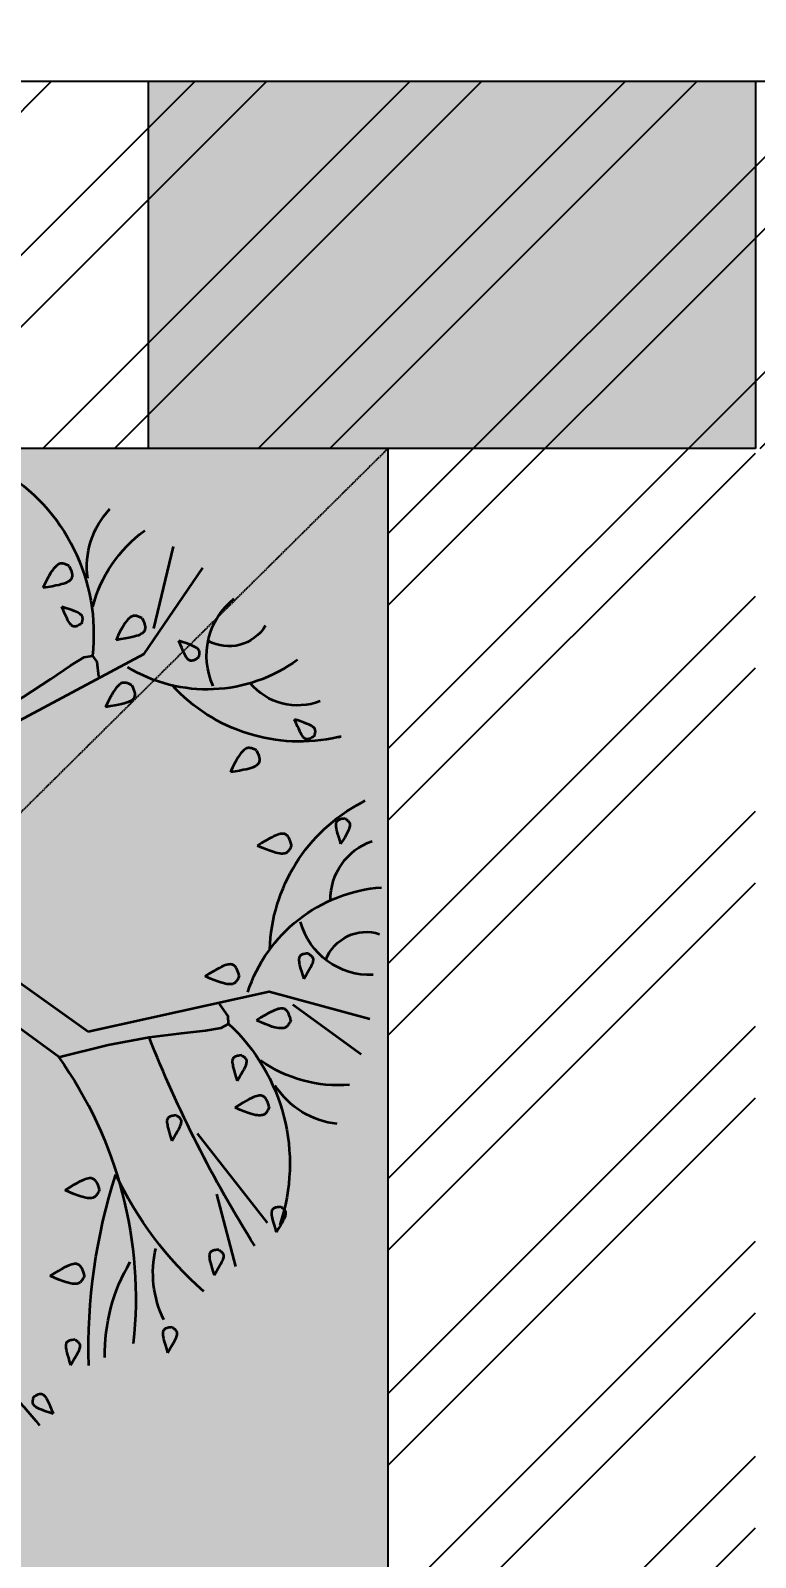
# Model space of a CAD drawing. Header units: millimetres. Extents: x -176651 to 424033, y -469666 to 486614.
# Drawn here: x 170284 to 170738, y 96050 to 97007 of the extents above; entities that cross this region are included whole.
import ezdxf
from ezdxf import colors
from ezdxf.entities.mleader import LeaderData, LeaderLine
from ezdxf.math import Vec2, Vec3

# ---------------------------------------------------------------- set-up
doc = ezdxf.new("R2010")
doc.units = ezdxf.units.MM
doc.linetypes.add('1625_East Villa$0$DASHED', pattern=[0.75, 0.5, -0.25])
for name, color, linetype in [('1625_East Villa$0$ad-Elevation 10', 8, 'Continuous'), ('1625_East Villa$0$ad-Furniture', 8, 'Continuous'), ('1625_East Villa$0$ad-Wall', 8, 'Continuous'), ('1625_East Villa$0$ad-Wall hatch', 8, 'Continuous'), ('1625E_Columns$0$ad-Column', 8, 'Continuous'), ('1625E_Columns$0$ad-Column Hatch', 8, 'Continuous'), ('ad-Plinth', 8, 'Continuous'), ('Site Levels$0$ad-Lvl-Entance road', 4, 'Continuous')]:
    doc.layers.add(name, color=color, linetype=linetype)
doc.layers.add('1625_East Villa$0$ad-Landscape', color=8, linetype='Continuous', lineweight=35)
doc.styles.add('Site Levels$0$Standard', font='arial.ttf')

# ---------------------------------------------------------------- blocks, each defined once
blk = doc.blocks.new('A$C92fa9908')
at = {"layer": 'ad-Plinth', "ltscale": 5}
blk.add_lwpolyline([(0, 13620), (12120, 13620), (12120, 0), (0, 0), (0, 4745), (2830, 4745), (2830, 8645), (0, 8645)], close=True, dxfattribs=at)
blk = doc.blocks.new('zw$C194')
at = {"layer": 'ad-Plinth', "ltscale": 5}
blk.add_blockref('A$C92fa9908', (-28341.23, -345403.88), dxfattribs=at)
blk = doc.blocks.new('1625_East Villa$0$A$C279134A6')
at = {"layer": '1625_East Villa$0$ad-Landscape', "linetype": 'Continuous'}
for p, q in [((185.4, 683.3), (169.6, 750.2)), ((72.2, 376.9), (16.7, 336.4)), ((150.2, 271.7), (93.3, 199)), ((134.4, 222.4), (119.1, 163.4))]:
    blk.add_line(p, q, dxfattribs=at)
for points in [[(254.4, 734.2), (253.5, 732.3), (252.9, 730.7), (252.5, 729.4), (252.2, 728.3), (252.1, 727.4), (252, 726.6), (252.1, 725.8), (252.2, 725.2), (252.4, 724.6), (252.6, 724), (252.9, 723.4), (253.3, 722.9), (253.9, 722.3), (254.5, 721.8), (255.4, 721.3), (256.3, 720.8), (257.5, 720.3), (259, 719.8), (260.7, 719.3), (262.8, 718.7), (265.3, 718.2), (268.2, 717.6), (271.7, 717), (275.8, 716.4)], [(254.4, 734.2), (255, 734.5), (255.7, 734.8), (256.4, 735.1), (257.1, 735.4), (257.7, 735.7), (258.4, 735.9), (259.1, 736.1), (259.7, 736.2), (260.3, 736.2), (261, 736.2), (261.6, 736.2), (262.3, 736), (263, 735.7), (263.7, 735.2), (264.5, 734.7), (265.3, 733.9), (266.2, 733), (267.2, 731.9), (268.3, 730.4), (269.5, 728.6), (270.8, 726.3), (272.3, 723.6), (273.9, 720.3), (275.8, 716.4)], [(326.6, 591.6), (193.3, 662.6), (145.5, 732.7)], [(244, 687.6), (243.9, 688.2), (243.8, 688.7), (243.7, 689.2), (243.6, 689.7), (243.5, 690.2), (243.4, 690.7), (243.4, 691.2), (243.4, 691.6), (243.5, 692.1), (243.6, 692.5), (243.7, 693), (243.9, 693.4), (244.2, 693.8), (244.7, 694.3), (245.2, 694.7), (245.8, 695.2), (246.6, 695.7), (247.5, 696.2), (248.7, 696.8), (250.2, 697.5), (252.1, 698.2), (254.3, 699), (257.1, 699.9), (260.3, 700.9)], [(244, 687.6), (245.2, 686.8), (246.2, 686.2), (247.1, 685.7), (247.8, 685.3), (248.5, 685.1), (249, 684.9), (249.5, 684.8), (250, 684.8), (250.4, 684.9), (250.9, 684.9), (251.3, 685.1), (251.8, 685.3), (252.2, 685.6), (252.7, 686), (253.2, 686.5), (253.7, 687.1), (254.2, 687.8), (254.8, 688.8), (255.4, 689.9), (256.1, 691.4), (256.9, 693.1), (257.9, 695.3), (259, 697.9), (260.3, 700.9)], [(194.9, 691.6), (194.1, 689.8), (193.5, 688.2), (193.1, 686.9), (192.8, 685.8), (192.6, 684.8), (192.6, 684), (192.6, 683.3), (192.8, 682.7), (192.9, 682), (193.2, 681.4), (193.5, 680.9), (193.9, 680.3), (194.4, 679.8), (195.1, 679.3), (195.9, 678.8), (196.9, 678.2), (198.1, 677.7), (199.5, 677.2), (201.2, 676.7), (203.3, 676.2), (205.8, 675.6), (208.8, 675.1), (212.3, 674.5), (216.3, 673.9)], [(194.9, 691.6), (195.6, 692), (196.3, 692.3), (197, 692.6), (197.6, 692.9), (198.3, 693.1), (199, 693.3), (199.6, 693.5), (200.2, 693.6), (200.9, 693.7), (201.5, 693.7), (202.1, 693.6), (202.8, 693.4), (203.5, 693.1), (204.2, 692.7), (205, 692.1), (205.8, 691.4), (206.8, 690.5), (207.7, 689.3), (208.8, 687.9), (210, 686), (211.4, 683.8), (212.8, 681.1), (214.5, 677.8), (216.3, 673.9)], [(148.9, 659.8), (148.8, 660.3), (148.7, 660.9), (148.5, 661.4), (148.4, 661.9), (148.4, 662.4), (148.3, 662.9), (148.3, 663.3), (148.3, 663.8), (148.3, 664.3), (148.4, 664.7), (148.6, 665.1), (148.8, 665.6), (149.1, 666), (149.5, 666.5), (150, 666.9), (150.7, 667.4), (151.4, 667.9), (152.4, 668.4), (153.6, 669), (155.1, 669.7), (156.9, 670.4), (159.2, 671.2), (161.9, 672.1), (165.2, 673.1)], [(148.9, 659.8), (150.1, 659), (151.1, 658.3), (152, 657.8), (152.7, 657.5), (153.3, 657.2), (153.9, 657.1), (154.4, 657), (154.9, 657), (155.3, 657), (155.8, 657.1), (156.2, 657.3), (156.6, 657.5), (157.1, 657.8), (157.5, 658.1), (158, 658.6), (158.5, 659.3), (159.1, 660), (159.6, 660.9), (160.3, 662.1), (161, 663.5), (161.8, 665.3), (162.8, 667.5), (163.9, 670.1), (165.2, 673.1)], [(358.2, 591.7), (321, 610.4), (291.7, 627.5), (269.5, 642), (253.4, 653.1), (242.3, 659.8), (235.5, 661.1), (231.8, 656.2), (230.5, 644.1)], [(203.4, 637.1), (202.6, 635.2), (202, 633.7), (201.5, 632.3), (201.2, 631.2), (201.1, 630.3), (201.1, 629.5), (201.1, 628.7), (201.2, 628.1), (201.4, 627.5), (201.6, 626.9), (201.9, 626.3), (202.4, 625.8), (202.9, 625.2), (203.5, 624.7), (204.4, 624.2), (205.4, 623.7), (206.5, 623.2), (208, 622.7), (209.7, 622.2), (211.8, 621.6), (214.3, 621.1), (217.2, 620.5), (220.7, 619.9), (224.8, 619.3)], [(203.4, 637.1), (204.1, 637.4), (204.7, 637.7), (205.4, 638.1), (206.1, 638.3), (206.8, 638.6), (207.4, 638.8), (208.1, 639), (208.7, 639.1), (209.3, 639.1), (210, 639.1), (210.6, 639.1), (211.3, 638.9), (212, 638.6), (212.7, 638.1), (213.5, 637.6), (214.3, 636.8), (215.2, 635.9), (216.2, 634.8), (217.3, 633.3), (218.5, 631.5), (219.8, 629.2), (221.3, 626.5), (223, 623.2), (224.8, 619.3)], [(54.6, 595.9), (54.5, 596.4), (54.4, 596.9), (54.3, 597.4), (54.2, 597.9), (54.1, 598.4), (54, 598.9), (54, 599.4), (54, 599.9), (54.1, 600.3), (54.2, 600.8), (54.3, 601.2), (54.5, 601.6), (54.8, 602.1), (55.2, 602.5), (55.8, 603), (56.4, 603.5), (57.2, 604), (58.1, 604.5), (59.3, 605.1), (60.8, 605.7), (62.7, 606.4), (64.9, 607.2), (67.7, 608.2), (70.9, 609.2)], [(54.6, 595.9), (55.8, 595), (56.8, 594.4), (57.7, 593.9), (58.4, 593.5), (59.1, 593.3), (59.6, 593.2), (60.1, 593.1), (60.6, 593.1), (61, 593.1), (61.5, 593.2), (61.9, 593.3), (62.4, 593.5), (62.8, 593.8), (63.3, 594.2), (63.8, 594.7), (64.2, 595.3), (64.8, 596.1), (65.3, 597), (66, 598.2), (66.7, 599.6), (67.5, 601.4), (68.5, 603.5), (69.6, 606.1), (70.9, 609.2)], [(101.8, 583.9), (102.5, 584.3), (103.2, 584.6), (103.9, 584.9), (104.5, 585.2), (105.2, 585.4), (105.9, 585.7), (106.5, 585.8), (107.2, 585.9), (107.8, 586), (108.4, 586), (109.1, 585.9), (109.7, 585.7), (110.4, 585.4), (111.1, 585), (111.9, 584.4), (112.8, 583.7), (113.7, 582.8), (114.7, 581.6), (115.7, 580.2), (116.9, 578.4), (118.3, 576.1), (119.8, 573.4), (121.4, 570.1), (123.2, 566.2)], [(101.8, 583.9), (101, 582.1), (100.4, 580.5), (100, 579.2), (99.7, 578.1), (99.5, 577.1), (99.5, 576.3), (99.6, 575.6), (99.7, 575), (99.8, 574.4), (100.1, 573.8), (100.4, 573.2), (100.8, 572.6), (101.3, 572.1), (102, 571.6), (102.8, 571.1), (103.8, 570.6), (105, 570.1), (106.4, 569.5), (108.1, 569), (110.2, 568.5), (112.7, 568), (115.7, 567.4), (119.2, 566.8), (123.2, 566.2)], [(29.7, 528.4), (29.3, 528.1), (28.8, 527.7), (28.4, 527.4), (28, 527.1), (27.6, 526.8), (27.2, 526.4), (26.9, 526.1), (26.6, 525.7), (26.4, 525.4), (26.2, 525), (26, 524.5), (25.9, 524.1), (25.8, 523.5), (25.8, 522.9), (25.9, 522.2), (26.1, 521.5), (26.4, 520.6), (26.7, 519.6), (27.3, 518.3), (28, 516.9), (28.9, 515.1), (30.1, 513), (31.6, 510.6), (33.4, 507.7)], [(29.7, 528.4), (31.1, 528.2), (32.3, 528.1), (33.3, 527.9), (34.1, 527.7), (34.7, 527.5), (35.2, 527.2), (35.7, 526.9), (36, 526.6), (36.4, 526.3), (36.6, 526), (36.9, 525.6), (37.1, 525.1), (37.2, 524.6), (37.3, 524), (37.4, 523.3), (37.4, 522.5), (37.3, 521.6), (37.1, 520.6), (36.8, 519.3), (36.4, 517.7), (35.9, 515.8), (35.2, 513.5), (34.4, 510.8), (33.4, 507.7)], [(73.3, 506.8), (73.9, 508.7), (74.4, 510.3), (75, 511.6), (75.5, 512.6), (76, 513.4), (76.5, 514.1), (77, 514.6), (77.5, 515), (78, 515.3), (78.6, 515.6), (79.2, 515.9), (79.9, 516), (80.6, 516.1), (81.5, 516), (82.4, 515.9), (83.5, 515.6), (84.7, 515.2), (86.1, 514.7), (87.8, 514), (89.7, 513), (92, 511.8), (94.6, 510.3), (97.6, 508.5), (101.1, 506.3)], [(73.3, 506.8), (73.6, 506), (73.9, 505.4), (74.2, 504.7), (74.6, 504), (74.9, 503.4), (75.3, 502.8), (75.6, 502.3), (76, 501.8), (76.5, 501.3), (77, 500.9), (77.5, 500.5), (78.1, 500.3), (78.9, 500), (79.7, 499.9), (80.7, 499.8), (81.8, 499.8), (83, 499.9), (84.5, 500.2), (86.3, 500.6), (88.4, 501.2), (90.9, 502), (93.8, 503.1), (97.2, 504.5), (101.1, 506.3)], [(344.6, 430.2), (239.1, 354.8)], [(59.8, 418.5), (59.3, 418.2), (58.9, 417.9), (58.4, 417.5), (58, 417.2), (57.7, 416.9), (57.3, 416.6), (57, 416.2), (56.7, 415.9), (56.4, 415.5), (56.2, 415.1), (56, 414.7), (55.9, 414.2), (55.9, 413.7), (55.9, 413), (56, 412.4), (56.1, 411.6), (56.4, 410.7), (56.8, 409.7), (57.3, 408.5), (58, 407), (59, 405.2), (60.2, 403.2), (61.6, 400.7), (63.4, 397.8)], [(59.8, 418.5), (61.2, 418.4), (62.4, 418.2), (63.3, 418), (64.1, 417.8), (64.8, 417.6), (65.3, 417.3), (65.7, 417), (66.1, 416.8), (66.4, 416.4), (66.7, 416.1), (66.9, 415.7), (67.1, 415.3), (67.3, 414.7), (67.4, 414.1), (67.4, 413.5), (67.4, 412.7), (67.3, 411.8), (67.1, 410.7), (66.9, 409.4), (66.5, 407.8), (66, 405.9), (65.3, 403.7), (64.5, 401), (63.4, 397.8)], [(115.9, 400.4), (116.5, 402.3), (117.1, 403.9), (117.6, 405.2), (118.1, 406.2), (118.6, 407), (119.1, 407.7), (119.6, 408.2), (120.1, 408.6), (120.6, 408.9), (121.2, 409.2), (121.8, 409.5), (122.5, 409.6), (123.2, 409.7), (124.1, 409.6), (125, 409.5), (126.1, 409.2), (127.3, 408.9), (128.8, 408.3), (130.4, 407.6), (132.3, 406.6), (134.6, 405.4), (137.2, 403.9), (140.2, 402.1), (143.7, 399.9)], [(115.9, 400.4), (116.2, 399.6), (116.5, 399), (116.8, 398.3), (117.2, 397.6), (117.5, 397), (117.9, 396.4), (118.2, 395.9), (118.7, 395.4), (119.1, 394.9), (119.6, 394.5), (120.1, 394.1), (120.7, 393.9), (121.5, 393.6), (122.3, 393.5), (123.3, 393.4), (124.4, 393.4), (125.7, 393.5), (127.2, 393.8), (128.9, 394.2), (131, 394.8), (133.5, 395.6), (136.4, 396.7), (139.8, 398.1), (143.7, 399.9)], [(352.6, 400.1), (262.6, 334.3)], [(239.1, 354.8), (91.7, 387.5), (9.7, 365.3)], [(74, 364.4), (74.6, 366.3), (75.2, 367.9), (75.7, 369.2), (76.2, 370.3), (76.7, 371.1), (77.2, 371.7), (77.7, 372.2), (78.2, 372.6), (78.7, 373), (79.3, 373.3), (79.9, 373.5), (80.6, 373.7), (81.3, 373.7), (82.2, 373.7), (83.1, 373.5), (84.2, 373.3), (85.4, 372.9), (86.9, 372.4), (88.5, 371.6), (90.4, 370.7), (92.7, 369.5), (95.3, 368), (98.3, 366.2), (101.8, 364)], [(263, 334.1), (222.6, 344.1), (189.3, 350.2), (162.9, 353.6), (143.5, 355.7), (130.8, 357.8), (124.7, 361.2), (125.1, 367.3), (131.9, 377.4)], [(74, 364.4), (74.3, 363.7), (74.6, 363), (74.9, 362.3), (75.3, 361.7), (75.6, 361.1), (76, 360.5), (76.3, 359.9), (76.8, 359.4), (77.2, 359), (77.7, 358.6), (78.2, 358.2), (78.8, 357.9), (79.6, 357.7), (80.4, 357.5), (81.4, 357.5), (82.5, 357.5), (83.8, 357.6), (85.3, 357.8), (87, 358.2), (89.1, 358.8), (91.6, 359.7), (94.5, 360.8), (97.9, 362.2), (101.8, 364)], [(113.9, 335.5), (113.5, 335.2), (113, 334.9), (112.6, 334.6), (112.2, 334.2), (111.8, 333.9), (111.5, 333.6), (111.2, 333.2), (110.9, 332.9), (110.6, 332.5), (110.4, 332.1), (110.2, 331.7), (110.1, 331.2), (110.1, 330.7), (110.1, 330.1), (110.2, 329.4), (110.3, 328.6), (110.6, 327.7), (111, 326.7), (111.5, 325.5), (112.2, 324), (113.2, 322.3), (114.4, 320.2), (115.8, 317.7), (117.6, 314.8)], [(113.9, 335.5), (115.4, 335.4), (116.6, 335.2), (117.5, 335), (118.3, 334.8), (119, 334.6), (119.5, 334.3), (119.9, 334.1), (120.3, 333.8), (120.6, 333.4), (120.9, 333.1), (121.1, 332.7), (121.3, 332.3), (121.5, 331.7), (121.6, 331.2), (121.6, 330.5), (121.6, 329.7), (121.5, 328.8), (121.3, 327.7), (121.1, 326.4), (120.7, 324.8), (120.2, 322.9), (119.5, 320.7), (118.6, 318), (117.6, 314.8)], [(91.5, 293.4), (92.1, 295.4), (92.7, 297), (93.2, 298.2), (93.7, 299.3), (94.2, 300.1), (94.7, 300.7), (95.2, 301.2), (95.7, 301.7), (96.2, 302), (96.8, 302.3), (97.4, 302.5), (98.1, 302.7), (98.8, 302.7), (99.7, 302.7), (100.6, 302.6), (101.7, 302.3), (102.9, 301.9), (104.4, 301.4), (106, 300.7), (107.9, 299.7), (110.2, 298.5), (112.8, 297), (115.8, 295.2), (119.3, 293)], [(91.5, 293.4), (91.8, 292.7), (92.1, 292), (92.4, 291.4), (92.8, 290.7), (93.1, 290.1), (93.5, 289.5), (93.8, 289), (94.3, 288.4), (94.7, 288), (95.2, 287.6), (95.7, 287.2), (96.3, 286.9), (97.1, 286.7), (97.9, 286.6), (98.9, 286.5), (100, 286.5), (101.3, 286.6), (102.8, 286.8), (104.5, 287.2), (106.6, 287.8), (109.1, 288.7), (112, 289.8), (115.4, 291.2), (119.3, 293)], [(167.1, 286.6), (166.7, 286.3), (166.2, 286), (165.8, 285.7), (165.4, 285.3), (165, 285), (164.7, 284.7), (164.3, 284.3), (164.1, 284), (163.8, 283.6), (163.6, 283.2), (163.4, 282.8), (163.3, 282.3), (163.2, 281.8), (163.3, 281.2), (163.4, 280.5), (163.5, 279.7), (163.8, 278.8), (164.2, 277.8), (164.7, 276.6), (165.4, 275.1), (166.4, 273.4), (167.5, 271.3), (169, 268.8), (170.8, 265.9)], [(167.1, 286.6), (168.6, 286.5), (169.7, 286.3), (170.7, 286.1), (171.5, 285.9), (172.2, 285.7), (172.7, 285.4), (173.1, 285.2), (173.5, 284.9), (173.8, 284.6), (174.1, 284.2), (174.3, 283.8), (174.5, 283.4), (174.7, 282.9), (174.8, 282.3), (174.8, 281.6), (174.8, 280.8), (174.7, 279.9), (174.5, 278.8), (174.3, 277.5), (173.9, 275.9), (173.3, 274), (172.7, 271.8), (171.8, 269.1), (170.8, 265.9)], [(229.8, 226.1), (230.4, 228), (230.9, 229.6), (231.5, 230.9), (232, 231.9), (232.5, 232.7), (233, 233.4), (233.5, 233.9), (234, 234.3), (234.5, 234.6), (235.1, 234.9), (235.7, 235.2), (236.4, 235.3), (237.1, 235.4), (238, 235.3), (238.9, 235.2), (240, 234.9), (241.2, 234.6), (242.6, 234), (244.3, 233.3), (246.2, 232.3), (248.5, 231.1), (251.1, 229.6), (254.1, 227.8), (257.6, 225.6)], [(229.8, 226.1), (230.1, 225.4), (230.4, 224.7), (230.7, 224), (231, 223.3), (231.4, 222.7), (231.8, 222.1), (232.1, 221.6), (232.5, 221.1), (233, 220.6), (233.5, 220.2), (234, 219.8), (234.6, 219.6), (235.3, 219.3), (236.2, 219.2), (237.1, 219.1), (238.3, 219.1), (239.5, 219.2), (241, 219.5), (242.8, 219.9), (244.9, 220.5), (247.4, 221.3), (250.3, 222.4), (253.7, 223.8), (257.6, 225.6)], [(82.1, 212.1), (81.6, 211.7), (81.2, 211.4), (80.8, 211.1), (80.4, 210.8), (80, 210.5), (79.6, 210.1), (79.3, 209.8), (79, 209.4), (78.7, 209), (78.5, 208.6), (78.4, 208.2), (78.2, 207.7), (78.2, 207.2), (78.2, 206.6), (78.3, 205.9), (78.5, 205.2), (78.7, 204.3), (79.1, 203.2), (79.6, 202), (80.4, 200.6), (81.3, 198.8), (82.5, 196.7), (84, 194.3), (85.8, 191.4)], [(82.1, 212.1), (83.5, 211.9), (84.7, 211.8), (85.7, 211.6), (86.5, 211.4), (87.1, 211.1), (87.6, 210.9), (88, 210.6), (88.4, 210.3), (88.7, 210), (89, 209.6), (89.3, 209.3), (89.5, 208.8), (89.6, 208.3), (89.7, 207.7), (89.8, 207), (89.7, 206.2), (89.6, 205.3), (89.5, 204.2), (89.2, 202.9), (88.8, 201.4), (88.3, 199.5), (87.6, 197.2), (86.8, 194.5), (85.8, 191.4)], [(132.7, 177.1), (132.2, 176.8), (131.8, 176.5), (131.4, 176.1), (131, 175.8), (130.6, 175.5), (130.2, 175.2), (129.9, 174.8), (129.6, 174.5), (129.4, 174.1), (129.1, 173.7), (129, 173.3), (128.9, 172.8), (128.8, 172.2), (128.8, 171.6), (128.9, 171), (129.1, 170.2), (129.3, 169.3), (129.7, 168.3), (130.3, 167.1), (131, 165.6), (131.9, 163.8), (133.1, 161.8), (134.6, 159.3), (136.4, 156.4)], [(132.7, 177.1), (134.1, 177), (135.3, 176.8), (136.3, 176.6), (137.1, 176.4), (137.7, 176.2), (138.2, 175.9), (138.7, 175.6), (139, 175.4), (139.3, 175), (139.6, 174.7), (139.9, 174.3), (140.1, 173.9), (140.2, 173.3), (140.3, 172.7), (140.4, 172.1), (140.3, 171.3), (140.3, 170.4), (140.1, 169.3), (139.8, 168), (139.4, 166.4), (138.9, 164.5), (138.2, 162.3), (137.4, 159.6), (136.4, 156.4)], [(241.9, 156.2), (242.5, 158.1), (243.1, 159.7), (243.6, 161), (244.2, 162), (244.7, 162.9), (245.2, 163.5), (245.6, 164), (246.2, 164.4), (246.7, 164.8), (247.2, 165.1), (247.9, 165.3), (248.5, 165.5), (249.3, 165.5), (250.1, 165.5), (251.1, 165.3), (252.2, 165.1), (253.4, 164.7), (254.8, 164.2), (256.5, 163.4), (258.4, 162.5), (260.6, 161.3), (263.2, 159.8), (266.3, 157.9), (269.8, 155.8)], [(241.9, 156.2), (242.3, 155.5), (242.6, 154.8), (242.9, 154.1), (243.2, 153.5), (243.6, 152.9), (243.9, 152.3), (244.3, 151.7), (244.7, 151.2), (245.1, 150.8), (245.6, 150.3), (246.2, 150), (246.8, 149.7), (247.5, 149.5), (248.3, 149.3), (249.3, 149.3), (250.4, 149.3), (251.7, 149.4), (253.2, 149.6), (255, 150), (257.1, 150.6), (259.5, 151.5), (262.5, 152.6), (265.8, 154), (269.8, 155.8)], [(170.6, 113.9), (170.1, 113.6), (169.7, 113.3), (169.3, 113), (168.9, 112.7), (168.5, 112.3), (168.1, 112), (167.8, 111.7), (167.5, 111.3), (167.3, 110.9), (167, 110.5), (166.9, 110.1), (166.8, 109.6), (166.7, 109.1), (166.7, 108.5), (166.8, 107.8), (167, 107), (167.2, 106.2), (167.6, 105.1), (168.2, 103.9), (168.9, 102.4), (169.8, 100.7), (171, 98.6), (172.5, 96.1), (174.3, 93.2)], [(170.6, 113.9), (172, 113.8), (173.2, 113.6), (174.2, 113.5), (175, 113.2), (175.6, 113), (176.1, 112.8), (176.6, 112.5), (176.9, 112.2), (177.2, 111.9), (177.5, 111.5), (177.8, 111.1), (178, 110.7), (178.1, 110.2), (178.2, 109.6), (178.3, 108.9), (178.2, 108.1), (178.2, 107.2), (178, 106.1), (177.7, 104.8), (177.3, 103.2), (176.8, 101.4), (176.1, 99.1), (175.3, 96.4), (174.3, 93.2)], [(249.6, 103.8), (249.1, 103.5), (248.7, 103.2), (248.3, 102.8), (247.8, 102.5), (247.5, 102.2), (247.1, 101.8), (246.8, 101.5), (246.5, 101.1), (246.2, 100.8), (246, 100.4), (245.8, 99.9), (245.7, 99.5), (245.7, 98.9), (245.7, 98.3), (245.8, 97.7), (246, 96.9), (246.2, 96), (246.6, 95), (247.1, 93.7), (247.9, 92.3), (248.8, 90.5), (250, 88.4), (251.5, 86), (253.3, 83.1)], [(249.6, 103.8), (251, 103.6), (252.2, 103.5), (253.2, 103.3), (253.9, 103.1), (254.6, 102.9), (255.1, 102.6), (255.5, 102.3), (255.9, 102), (256.2, 101.7), (256.5, 101.4), (256.8, 101), (257, 100.5), (257.1, 100), (257.2, 99.4), (257.2, 98.7), (257.2, 98), (257.1, 97), (257, 96), (256.7, 94.7), (256.3, 93.1), (255.8, 91.2), (255.1, 88.9), (254.3, 86.3), (253.3, 83.1)], [(283.7, 57), (282.5, 57.8), (281.5, 58.4), (280.6, 58.9), (279.9, 59.3), (279.3, 59.5), (278.7, 59.7), (278.2, 59.7), (277.7, 59.7), (277.3, 59.7), (276.8, 59.6), (276.4, 59.5), (276, 59.3), (275.5, 59), (275, 58.6), (274.6, 58.1), (274.1, 57.5), (273.5, 56.8), (273, 55.8), (272.3, 54.7), (271.6, 53.2), (270.8, 51.4), (269.8, 49.3), (268.7, 46.7), (267.4, 43.6)], [(283.7, 57), (283.8, 56.4), (283.9, 55.9), (284.1, 55.4), (284.1, 54.9), (284.2, 54.4), (284.3, 53.9), (284.3, 53.4), (284.3, 53), (284.2, 52.5), (284.2, 52.1), (284, 51.6), (283.8, 51.2), (283.5, 50.8), (283.1, 50.3), (282.6, 49.8), (281.9, 49.4), (281.2, 48.9), (280.2, 48.3), (279, 47.8), (277.5, 47.1), (275.6, 46.4), (273.4, 45.6), (270.7, 44.7), (267.4, 43.6)]]:
    blk.add_lwpolyline(points, dxfattribs=at)
for centre, radius, start, end in [((389.9, 679.2), 155.4, 120.8041, 186.6856), ((172.1, 733.8), 67.9, 351.7576, 43.6802), ((128.2, 673.6), 110.4, 14.2876, 54.1159), ((83.4, 661.2), 59.2, 335.0444, 51.6546), ((124.5, 703.8), 35, 211.1943, 298.9324), ((142.2, 758), 124.4, 233.6853, 301.3784), ((67, 731.1), 139.9, 257.0811, 317.7415), ((68.4, 671), 50.4, 248.5531, 320.17), ((1.1, 443.7), 155, 77.0811, 78.0944), ((88, 678.8), 155, 241.3469, 242.3602), ((-48.8, 417.6), 139.9, 1.6998, 62.3602), ((-8.7, 462.4), 50.4, 359.2713, 70.8882), ((-9.2, 348.3), 124.4, 18.0629, 85.7559), ((12.6, 401), 35, 20.5089, 108.247), ((9.1, 460.1), 59.2, 267.7867, 344.3968), ((230.2, 247.1), 155.4, 132.7556, 198.6371), ((-760.6, 724.4), 1021, 327.7895, 338.4969), ((35.1, 421.5), 110.4, 265.3254, 305.1537), ((538.9, 137.6), 338.7, 144.528, 186.2468), ((29.3, 347.2), 67.9, 275.7611, 327.6837), ((-51, 364.4), 295.6, 311.5008, 334.7886), ((-226.1, 96.2), 464.8, 358.3377, 17.8186), ((97.2, 158.4), 89, 334.3958, 12.8307), ((77.9, 92.1), 147.4, 358.9379, 30.6247), ((640.2, -258.1), 464.8, 121.6227, 141.1035)]:
    blk.add_arc(centre, radius, start, end, dxfattribs=at)
blk = doc.blocks.new('1625_East Villa$0$zw$B1C6')
at = {"transparency": 33554559}
h = blk.add_hatch(color=74, dxfattribs=at)
h.dxf.hatch_style = 1
h.paths.add_polyline_path([(0, 0), (-1225, 0), (-1225, -1215), (0, -1215)])
at = {"layer": '1625_East Villa$0$ad-Elevation 10'}
blk.add_lwpolyline([(0, 0), (-1225, 0), (-1225, -1215), (0, -1215)], close=True, dxfattribs=at)
at = {"layer": '1625_East Villa$0$ad-Furniture', "linetype": '1625_East Villa$0$DASHED'}
blk.add_lwpolyline([(0, 0), (-1225, -1215)], dxfattribs=at)
at = {"layer": '1625_East Villa$0$ad-Landscape', "xscale": -0.7689692653037791, "yscale": 0.7689692653037794, "zscale": 0.7689692653037794}
blk.add_blockref('1625_East Villa$0$A$C279134A6', (-4.02, -638.27), dxfattribs=at)
blk = doc.blocks.new('1625_East Villa$0$zw$D46D')
at = {"layer": '1625_East Villa$0$ad-Landscape'}
blk.add_blockref('1625_East Villa$0$zw$B1C6', (7010, 13390), dxfattribs=at)
blk = doc.blocks.new('1625_East Villa$0$zw$42B5')
at = {"layer": '1625_East Villa$0$ad-Wall hatch', "transparency": 33554610}
h = blk.add_hatch(dxfattribs=at)
h.set_pattern_fill('ANSI32', color=256, scale=10)
h.set_pattern_definition([(45, (-1040635.14, 674820.02), (-67.351921, 67.351921), []), (45, (-1040590.24, 674820.02), (-67.351921, 67.351921), [])])
h.paths.add_polyline_path([(12120, 13620), (12120, 10220), (11890, 10220), (11890, 13390), (7240, 13390), (7240, 8645), (4245, 8645), (4245, 8875), (4445, 8875), (4445, 9370), (4560, 9370), (4560, 8760), (7010, 8760), (7010, 10500), (6360, 10500), (6360, 10615), (7010, 10615), (7010, 13390), (4560, 13390), (4560, 10615), (5560, 10615), (5560, 10500), (4445, 10500), (4445, 13390), (230, 13390), (230, 8875), (3345, 8875), (3345, 8645), (3060, 8645), (3060, 4745), (3345, 4745), (3345, 4515), (230, 4515), (230, 230), (4995, 230), (4995, 3130), (6060, 3130), (6060, 3015), (5110, 3015), (5110, 230), (8310, 230), (8310, 3015), (6860, 3015), (6860, 3130), (8310, 3130), (8310, 4630), (5110, 4630), (5110, 3930), (4995, 3930), (4995, 4515), (4245, 4515), (4245, 4745), (8540, 4745), (8540, 230), (9240, 230), (9240, 0), (0, 0), (0, 4745), (2830, 4745), (2830, 8645), (0, 8645), (0, 13620)])
at = {"layer": '1625_East Villa$0$ad-Wall'}
for points in [[(7240, 8645), (4245, 8645), (4245, 8875), (4445, 8875), (4445, 9370), (4560, 9370), (4560, 8760), (7010, 8760), (7010, 10500), (6360, 10500), (6360, 10615), (7010, 10615), (7010, 13390), (4560, 13390), (4560, 10615), (5560, 10615), (5560, 10500), (4445, 10500), (4445, 13390), (230, 13390)], [(0, 0), (0, 4745), (2830, 4745), (2830, 8645), (0, 8645), (0, 13620), (12120, 13620)]]:
    blk.add_lwpolyline(points, dxfattribs=at)
blk = doc.blocks.new('1625E_Columns$0$zw$6AA0')
at = {"layer": '1625E_Columns$0$ad-Column Hatch', "transparency": 33554687}
h = blk.add_hatch(color=256, dxfattribs=at)
h.dxf.hatch_style = 1
h.paths.add_polyline_path([(0, -230), (380, -230), (380, 0), (0, 0)])
at = {"layer": '1625E_Columns$0$ad-Column'}
blk.add_lwpolyline([(0, -230), (380, -230), (380, 0), (0, 0)], close=True, dxfattribs=at)
blk = doc.blocks.new('1625E_Columns')
at = {"layer": '1625E_Columns$0$ad-Column', "xscale": -1, "rotation": 359.9999999999997}
blk.add_blockref('1625E_Columns$0$zw$6AA0', (7240, 13620), dxfattribs=at)
blk = doc.blocks.new('1625_East Villa')
at = {"layer": '1625_East Villa$0$ad-Furniture'}
blk.add_blockref('1625_East Villa$0$zw$D46D', (0, 0), dxfattribs=at)
at = {"layer": '1625_East Villa$0$ad-Wall'}
blk.add_blockref('1625_East Villa$0$zw$42B5', (0, 0), dxfattribs=at)
blk.add_blockref('1625E_Columns', (0, 0))
blk = doc.blocks.new("All Plot's Villa Plans")
at = {"ltscale": 5}
blk.add_blockref('1625_East Villa', (163497.59, 83354.9), dxfattribs=at)
blk = doc.blocks.new('Site Levels$0$zw$1B0B')
at = {"layer": 'Site Levels$0$ad-Lvl-Entance road'}
ml = blk.add_multileader_mtext('Standard', dxfattribs=at)
ml.set_content('{\\fArial|b1|i0|c0|p34;497.57}', color=256, style='Site Levels$0$Standard')
ml.set_leader_properties()
ml.build(insert=Vec2(0, 0))
ml.multileader.update_dxf_attribs({"has_text_frame": 1, "arrow_head_size": 1219.19, "scale": 12})
ctx = ml.context
ctx.base_point, ctx.scale, ctx.char_height, ctx.arrow_head_size, ctx.landing_gap_size, ctx.plane_origin = Vec3(214464.64, -285.94), 12, 1219.1855, 1219.19, 609.59, Vec3(222625.22, -5006.15)
ctx.text_align_type = 2
notes = []
notes.append((ctx, [(0, (1, 1, 0), (221630.92, -285.94), (-1, 0), 844.97, [(0, [(222625.22, -5006.15)], 0, [])])]))
ctx.mtext.insert, ctx.mtext.width, ctx.mtext.defined_height, ctx.mtext.alignment, ctx.mtext.flow_direction = Vec3(220176.35, 334.47), 5138.4893, 1392.36, 3, 5
ctx.mtext.has_bg_fill, ctx.mtext.bg_color, ctx.mtext.bg_scale_factor, ctx.mtext.bg_transparency, ctx.mtext.use_window_bg_color = 1, -1027028792, 1.5, 0, 1
for ctx, leaders in notes:
    for number, flags, end, landing, length, lines in leaders:
        leader = LeaderData()
        leader.index, (leader.has_last_leader_line, leader.has_dogleg_vector, leader.attachment_direction) = number, flags
        leader.last_leader_point, leader.dogleg_vector, leader.dogleg_length = Vec3(end), Vec3(landing), length
        for number, points, colour, breaks in lines:
            line = LeaderLine()
            line.index, line.vertices, line.color, line.breaks = number, Vec3.list(points), colors.encode_raw_color(colour), breaks
            leader.lines.append(line)
        ctx.leaders.append(leader)
blk = doc.blocks.new('Site Levels')
at = {"layer": 'Site Levels$0$ad-Lvl-Entance road', "ltscale": 5}
blk.add_blockref('Site Levels$0$zw$1B0B', (-5982.94, 99418.55), dxfattribs=at)

msp = doc.modelspace()

# ---------------------------------------------------------------- block references
at = {"ltscale": 5}
msp.add_blockref("All Plot's Villa Plans", (0, 0), dxfattribs=at)

# ---------------------------------------------------------------- next in the draw order: block references
msp.add_blockref('zw$C194', (191838.82, 428758.78), dxfattribs=at)

# ---------------------------------------------------------------- next in the draw order: block references
msp.add_blockref('Site Levels', (0, 0), dxfattribs=at)

doc.saveas('drawing.dxf')
